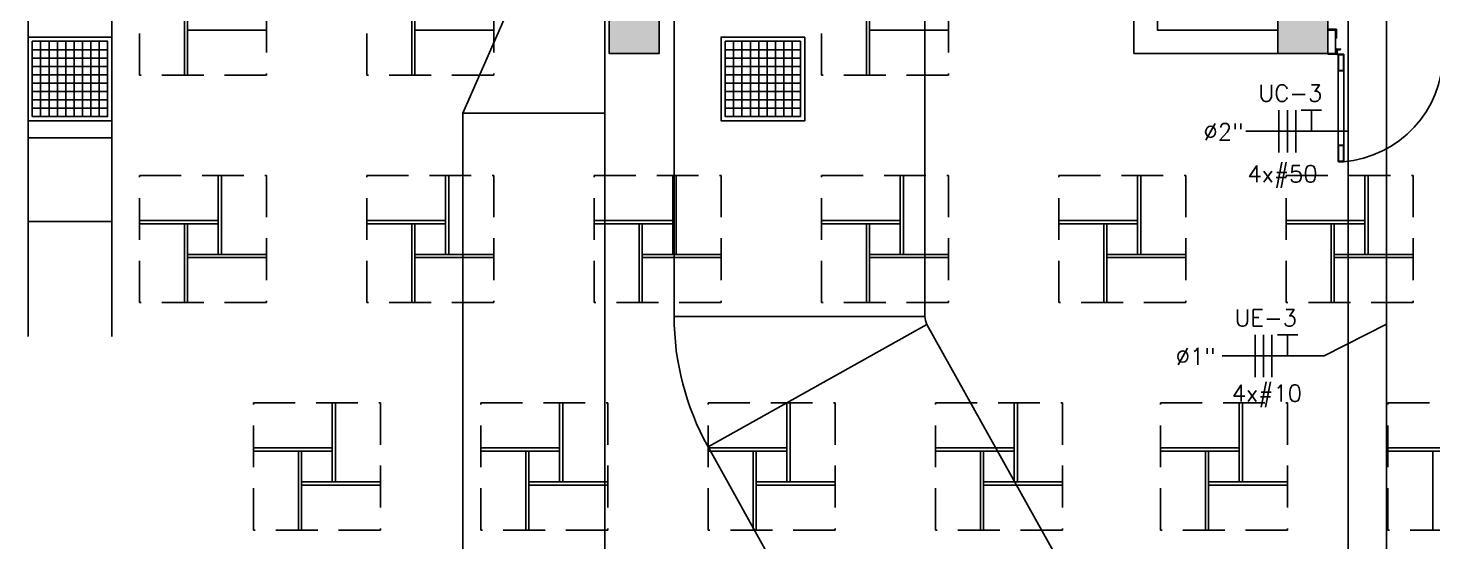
# Model space of a CAD drawing. Header units: metres. Extents: x -367 to 374, y -238 to 224.
# Drawn here: x 227.64 to 236.05, y 208.43 to 211.5 of the extents above; entities that cross this region are included whole.
import ezdxf
from ezdxf.enums import TextEntityAlignment as Align

# ---------------------------------------------------------------- set-up
doc = ezdxf.new("R2010")
doc.units = ezdxf.units.M
doc.linetypes.add('LA_BAU_BASES GERAIS_R00$0$LA_BAU_MERC_R01$0$HIDDEN', pattern=[0.375, 0.25, -0.125])
for name, color, linetype in [('EL-FIO', 3, 'Continuous'), ('ELE-ALIMENTADORES', 160, 'Continuous'), ('LA_BAU_BASES GERAIS_R00$0$ARQ-XREF-ATT', 8, 'Continuous'), ('LA_BAU_BASES GERAIS_R00$0$BASE', 253, 'Continuous'), ('LA_BAU_BASES GERAIS_R00$0$dutos', 31, 'Continuous')]:
    doc.layers.add(name, color=color, linetype=linetype)
doc.styles.add('LA_BAU_BASES GERAIS_R00$0$LA_BAU_MERC_R01$0$R40-125-RS', font='romans.shx', dxfattribs={"height": 0.1248})
doc.styles.add('LA_BAU_BASES GERAIS_R00$0$LA_BAU_MERC_R01$0$RS80', font='ROMANS', dxfattribs={"height": 0.18})
doc.styles.add('LA_BAU_BASES GERAIS_R00$0$R60-125-RS', font='romans.shx', dxfattribs={"height": 0.19})
doc.styles.add('LA_BAU_BASES GERAIS_R00$0$R80-100-RS', font='romans.shx', dxfattribs={"height": 0.203})
doc.styles.get("Standard").update_dxf_attribs({"font": 'romans.shx'})

# ---------------------------------------------------------------- blocks, each defined once
blk = doc.blocks.new('LA_BAU_BASES GERAIS_R00$0$LA_BAU_ALVENARIA TÉRREO_R01')
at = {"layer": 'LA_BAU_BASES GERAIS_R00$0$BASE', "linetype": 'Continuous'}
h = blk.add_hatch(color=256, dxfattribs=at)
h.dxf.hatch_style = 1
h.paths.add_polyline_path([(231.42, 211.65), (231.12, 211.65), (231.12, 211.35), (231.42, 211.35)])
h = blk.add_hatch(color=256, dxfattribs=at)
h.dxf.hatch_style = 1
h.paths.add_polyline_path([(235.42, 211.65), (235.25, 211.65), (235.25, 211.35), (235.42, 211.35)])
h.paths.add_polyline_path([(235.25, 211.65), (235.12, 211.65), (235.12, 211.35), (235.25, 211.35)])
for p, q in [((235.4812, 211.3418), (235.4812, 210.798)), ((235.5162, 211.3418), (235.5162, 210.798))]:
    blk.add_line(p, q, dxfattribs=at)
for points in [[(235.12, 211.35), (234.26, 211.35), (234.26, 222.17)], [(235.12, 211.49), (234.4, 211.49), (234.4, 222.17)], [(235.42, 211.49), (235.4661, 211.49), (235.4661, 211.35), (235.42, 211.35)]]:
    blk.add_lwpolyline(points, dxfattribs=at)
for points in [[(231.12, 211.65), (231.42, 211.65), (231.42, 211.35), (231.12, 211.35)], [(235.12, 211.65), (235.42, 211.65), (235.42, 211.35), (235.12, 211.35)]]:
    blk.add_lwpolyline(points, close=True, dxfattribs=at)
for points in [[(235.4708, 211.4947), (235.42, 211.4947), (235.42, 211.493, 0.414214), (235.423, 211.49), (235.4631, 211.49, -0.414214), (235.4661, 211.487), (235.4661, 211.445, 0.414214), (235.4691, 211.442), (235.4708, 211.442)], [(235.4631, 211.35, 0.414214), (235.4661, 211.353), (235.4661, 211.375, -0.414214), (235.4691, 211.378), (235.4708, 211.378), (235.4708, 211.3453), (235.42, 211.3453), (235.42, 211.347, -0.414214), (235.423, 211.35)], [(235.5162, 210.798, 0.414214), (235.5122, 210.802), (235.4852, 210.802, 0.414214), (235.4812, 210.798), (235.4812, 210.706, 0.414214), (235.4852, 210.702), (235.5122, 210.702, 0.414214), (235.5162, 210.706)]]:
    blk.add_lwpolyline(points, format="xyb", close=True, dxfattribs=at)
for points in [[(235.4708, 211.3763), (235.4958, 211.3764), (235.4958, 211.3747, -0.414214), (235.4928, 211.3717), (235.4785, 211.3717, 0.414214), (235.4755, 211.3687), (235.4755, 211.355, -0.414214), (235.4725, 211.352), (235.4708, 211.352)], [(235.5162, 211.3418, 0.414214), (235.5122, 211.3458), (235.4852, 211.3458, 0.414214), (235.4812, 211.3418)], [(235.5122, 211.3426), (235.4852, 211.3426, 0.414214), (235.4843, 211.3418), (235.4843, 211.2498, 0.414214), (235.4852, 211.2489), (235.4982, 211.2489), (235.4982, 211.2458)], [(235.5122, 211.3426, -0.414214), (235.5131, 211.3418), (235.5131, 211.2498, -0.414214), (235.5122, 211.2489), (235.4992, 211.2489), (235.4992, 211.2458)], [(235.5162, 211.2498, -0.414214), (235.5122, 211.2458), (235.4852, 211.2458, -0.414214), (235.4812, 211.2498)], [(235.4982, 210.802), (235.4982, 210.7988), (235.4852, 210.7988, 0.414214), (235.4843, 210.798), (235.4843, 210.706, 0.414214), (235.4852, 210.7051), (235.5122, 210.7051, 0.414214), (235.5131, 210.706), (235.5131, 210.798, 0.414214), (235.5122, 210.7988), (235.4992, 210.7988), (235.4992, 210.802)]]:
    blk.add_lwpolyline(points, format="xyb", dxfattribs=at)
for radius in [0.00438, 0.00238]:
    blk.add_circle((235.4762, 211.347), radius, dxfattribs=at)
blk.add_arc((235.458, 211.3508), 0.6511, 274.77989, 359.55554, dxfattribs=at)
blk = doc.blocks.new('LA_BAU_BASES GERAIS_R00$0$LA_BAU_MERC_R01')
at = {"layer": 'LA_BAU_BASES GERAIS_R00$0$BASE', "linetype": 'LA_BAU_BASES GERAIS_R00$0$LA_BAU_MERC_R01$0$HIDDEN'}
for p, q in [((228.31, 211.22), (228.31, 211.98)), ((229.07, 211.98), (229.07, 211.22)), ((229.67, 211.22), (229.67, 211.98)), ((230.43, 211.98), (230.43, 211.22)), ((232.39, 211.22), (232.39, 211.98)), ((233.15, 211.98), (233.15, 211.22)), ((229.07, 211.22), (228.31, 211.22)), ((230.43, 211.22), (229.67, 211.22)), ((233.15, 211.22), (232.39, 211.22)), ((228.31, 209.86), (228.31, 210.62)), ((228.31, 210.62), (229.07, 210.62)), ((229.07, 210.62), (229.07, 209.86)), ((229.67, 209.86), (229.67, 210.62)), ((229.67, 210.62), (230.43, 210.62)), ((230.43, 210.62), (230.43, 209.86)), ((231.03, 209.86), (231.03, 210.62)), ((231.03, 210.62), (231.79, 210.62)), ((231.79, 210.62), (231.79, 209.86)), ((232.39, 209.86), (232.39, 210.62)), ((232.39, 210.62), (233.15, 210.62)), ((233.15, 210.62), (233.15, 209.86)), ((233.81, 209.86), (233.81, 210.62)), ((233.81, 210.62), (234.57, 210.62)), ((234.57, 210.62), (234.57, 209.86)), ((235.17, 209.86), (235.17, 210.62)), ((235.17, 210.62), (235.93, 210.62)), ((235.93, 210.62), (235.93, 209.86)), ((229.07, 209.86), (228.31, 209.86)), ((230.43, 209.86), (229.67, 209.86)), ((231.79, 209.86), (231.03, 209.86)), ((233.15, 209.86), (232.39, 209.86)), ((234.57, 209.86), (233.81, 209.86)), ((235.93, 209.86), (235.17, 209.86)), ((228.992, 208.5), (228.992, 209.26)), ((228.992, 209.26), (229.752, 209.26)), ((229.752, 209.26), (229.752, 208.5)), ((230.352, 208.5), (230.352, 209.26)), ((230.352, 209.26), (231.112, 209.26)), ((231.112, 209.26), (231.112, 208.5)), ((231.712, 208.5), (231.712, 209.26)), ((231.712, 209.26), (232.472, 209.26)), ((232.472, 209.26), (232.472, 208.5)), ((233.072, 208.5), (233.072, 209.26)), ((233.072, 209.26), (233.832, 209.26)), ((233.832, 209.26), (233.832, 208.5)), ((234.4181, 208.5), (234.4181, 209.26)), ((234.4181, 209.26), (235.1781, 209.26)), ((235.1781, 209.26), (235.1781, 208.5)), ((235.7781, 208.5), (235.7781, 209.26)), ((235.7781, 209.26), (236.5381, 209.26)), ((229.752, 208.5), (228.992, 208.5)), ((231.112, 208.5), (230.352, 208.5)), ((232.472, 208.5), (231.712, 208.5)), ((233.832, 208.5), (233.072, 208.5)), ((235.1781, 208.5), (234.4181, 208.5)), ((236.5381, 208.5), (235.7781, 208.5))]:
    blk.add_line(p, q, dxfattribs=at)
at = {"layer": 'LA_BAU_BASES GERAIS_R00$0$BASE', "linetype": 'Continuous'}
for p, q in [((228.5792, 211.6918), (228.5792, 211.22)), ((228.5982, 211.6918), (228.5982, 211.22)), ((229.9392, 211.6918), (229.9392, 211.22)), ((229.9582, 211.6918), (229.9582, 211.22)), ((232.6592, 211.6918), (232.6592, 211.22)), ((232.6782, 211.6918), (232.6782, 211.22)), ((229.07, 211.4892), (228.5982, 211.4892)), ((230.43, 211.4892), (229.9582, 211.4892)), ((233.15, 211.4892), (232.6782, 211.4892)), ((228.7818, 210.62), (228.7818, 210.1482)), ((228.8008, 210.62), (228.8008, 210.1482)), ((230.1418, 210.62), (230.1418, 210.1482)), ((230.1608, 210.62), (230.1608, 210.1482)), ((231.5018, 210.62), (231.5018, 210.1482)), ((231.5208, 210.62), (231.5208, 210.1482)), ((232.8618, 210.62), (232.8618, 210.1482)), ((232.8808, 210.62), (232.8808, 210.1482)), ((234.2818, 210.62), (234.2818, 210.1482)), ((234.3008, 210.62), (234.3008, 210.1482)), ((235.6418, 210.62), (235.6418, 210.1482)), ((235.6608, 210.62), (235.6608, 210.1482)), ((228.7818, 210.3508), (228.31, 210.3508)), ((228.7818, 210.3318), (228.31, 210.3318)), ((228.5792, 210.3318), (228.5792, 209.86)), ((228.5982, 210.3318), (228.5982, 209.86)), ((230.1418, 210.3508), (229.67, 210.3508)), ((230.1418, 210.3318), (229.67, 210.3318)), ((229.9392, 210.3318), (229.9392, 209.86)), ((229.9582, 210.3318), (229.9582, 209.86)), ((231.5018, 210.3508), (231.03, 210.3508)), ((231.5018, 210.3318), (231.03, 210.3318)), ((231.2992, 210.3318), (231.2992, 209.86)), ((231.3182, 210.3318), (231.3182, 209.86)), ((232.8618, 210.3508), (232.39, 210.3508)), ((232.8618, 210.3318), (232.39, 210.3318)), ((232.6592, 210.3318), (232.6592, 209.86)), ((232.6782, 210.3318), (232.6782, 209.86)), ((234.2818, 210.3508), (233.81, 210.3508)), ((234.2818, 210.3318), (233.81, 210.3318)), ((234.0792, 210.3318), (234.0792, 209.86)), ((234.0982, 210.3318), (234.0982, 209.86)), ((235.6418, 210.3508), (235.17, 210.3508)), ((235.6418, 210.3318), (235.17, 210.3318)), ((235.4392, 210.3318), (235.4392, 209.86)), ((235.4582, 210.3318), (235.4582, 209.86)), ((229.07, 210.1482), (228.5982, 210.1482)), ((229.07, 210.1292), (228.5982, 210.1292)), ((230.43, 210.1482), (229.9582, 210.1482)), ((230.43, 210.1292), (229.9582, 210.1292)), ((231.79, 210.1482), (231.3182, 210.1482)), ((231.79, 210.1292), (231.3182, 210.1292)), ((233.15, 210.1482), (232.6782, 210.1482)), ((233.15, 210.1292), (232.6782, 210.1292)), ((234.57, 210.1482), (234.0982, 210.1482)), ((234.57, 210.1292), (234.0982, 210.1292)), ((235.93, 210.1482), (235.4582, 210.1482)), ((235.93, 210.1292), (235.4582, 210.1292)), ((229.4638, 209.26), (229.4638, 208.7882)), ((229.4828, 209.26), (229.4828, 208.7882)), ((230.8238, 209.26), (230.8238, 208.7882)), ((230.8428, 209.26), (230.8428, 208.7882)), ((232.1838, 209.26), (232.1838, 208.7882)), ((232.2028, 209.26), (232.2028, 208.7882)), ((233.5438, 209.26), (233.5438, 208.7882)), ((233.5628, 209.26), (233.5628, 208.7882)), ((234.8899, 209.26), (234.8899, 208.7882)), ((234.9089, 209.26), (234.9089, 208.7882)), ((229.4638, 208.9908), (228.992, 208.9908)), ((229.4638, 208.9718), (228.992, 208.9718)), ((229.2612, 208.9718), (229.2612, 208.5)), ((229.2802, 208.9718), (229.2802, 208.5)), ((230.8238, 208.9908), (230.352, 208.9908)), ((230.8238, 208.9718), (230.352, 208.9718)), ((230.6212, 208.9718), (230.6212, 208.5)), ((230.6402, 208.9718), (230.6402, 208.5)), ((232.1838, 208.9908), (231.712, 208.9908)), ((232.1838, 208.9718), (231.712, 208.9718)), ((231.9812, 208.9718), (231.9812, 208.5)), ((232.0002, 208.9718), (232.0002, 208.5)), ((233.5438, 208.9908), (233.072, 208.9908)), ((233.5438, 208.9718), (233.072, 208.9718)), ((233.3412, 208.9718), (233.3412, 208.5)), ((233.3602, 208.9718), (233.3602, 208.5)), ((234.8899, 208.9908), (234.4181, 208.9908)), ((234.8899, 208.9718), (234.4181, 208.9718)), ((234.6873, 208.9718), (234.6873, 208.5)), ((234.7063, 208.9718), (234.7063, 208.5)), ((236.2499, 208.9908), (235.7781, 208.9908)), ((236.2499, 208.9718), (235.7781, 208.9718)), ((236.0473, 208.9718), (236.0473, 208.5)), ((229.752, 208.7882), (229.2802, 208.7882)), ((229.752, 208.7692), (229.2802, 208.7692)), ((231.112, 208.7882), (230.6402, 208.7882)), ((231.112, 208.7692), (230.6402, 208.7692)), ((232.472, 208.7882), (232.0002, 208.7882)), ((232.472, 208.7692), (232.0002, 208.7692)), ((233.832, 208.7882), (233.3602, 208.7882)), ((233.832, 208.7692), (233.3602, 208.7692)), ((235.1781, 208.7882), (234.7063, 208.7882)), ((235.1781, 208.7692), (234.7063, 208.7692))]:
    blk.add_line(p, q, dxfattribs=at)
at = {"layer": 'LA_BAU_BASES GERAIS_R00$0$BASE', "text_generation_flag": 4}
for tag, height, rotation, style, p in [('CD H=1.45', 0.12, 180, 'LA_BAU_BASES GERAIS_R00$0$LA_BAU_MERC_R01$0$RS80', (261.7377, 205.5486)), ('CD H=1.45', 0.12, 180, 'LA_BAU_BASES GERAIS_R00$0$LA_BAU_MERC_R01$0$RS80', (262.989, 205.5486)), ('CD H=2.25', 0.1248, 270, 'LA_BAU_BASES GERAIS_R00$0$LA_BAU_MERC_R01$0$R40-125-RS', (266.1703, 203.6629)), ('CD H=1.45', 0.12, 180, 'LA_BAU_BASES GERAIS_R00$0$LA_BAU_MERC_R01$0$RS80', (261.3541, 202.8262)), ('CD H=1.45', 0.12, 180, 'LA_BAU_BASES GERAIS_R00$0$LA_BAU_MERC_R01$0$RS80', (262.6054, 202.8262)), ('CD H=1.45', 0.12, 180, 'LA_BAU_BASES GERAIS_R00$0$LA_BAU_MERC_R01$0$RS80', (263.8567, 202.8262)), ('CD H=1.45', 0.12, 180, 'LA_BAU_BASES GERAIS_R00$0$LA_BAU_MERC_R01$0$RS80', (265.108, 202.8262))]:
    blk.add_attdef(tag, text='', height=height, rotation=rotation, dxfattribs=dict(at, style=style)).set_placement(p, align=Align.MIDDLE)
at = {"layer": 'LA_BAU_BASES GERAIS_R00$0$BASE', "style": 'LA_BAU_BASES GERAIS_R00$0$LA_BAU_MERC_R01$0$RS80', "text_generation_flag": 4}
for p in [(261.764, 204.8962), (263.0153, 204.8962)]:
    blk.add_attdef('CD H=1.45', text='', height=0.12, dxfattribs=at).set_placement(p, align=Align.MIDDLE)
at = {"layer": 'LA_BAU_BASES GERAIS_R00$0$BASE', "style": 'LA_BAU_BASES GERAIS_R00$0$LA_BAU_MERC_R01$0$R40-125-RS'}
for p in [(246.2431, 203.0982), (247.3931, 203.0982), (248.5431, 203.0982), (249.6931, 203.0982), (250.8431, 203.0982), (246.2431, 202.3182), (247.3931, 202.3182), (248.5431, 202.3182), (249.6931, 202.3182), (250.8431, 202.3182)]:
    blk.add_attdef('TIPO', text='', height=0.1248, rotation=180, dxfattribs=at).set_placement(p, align=Align.MIDDLE)
blk = doc.blocks.new('LA_BAU_BASES GERAIS_R00$0$A$C5BA41825')
at = {"layer": 'LA_BAU_BASES GERAIS_R00$0$dutos', "color": 251}
for p, q in [((-35.6546, 37.0783), (-35.6546, 32.7725)), ((-35.2409, 36.8909), (-35.2409, 31.8378)), ((-33.7409, 35.4659), (-33.7409, 31.8378)), ((-36.1546, 33.8525), (-36.5046, 33.0525)), ((-39.1059, 33.7775), (-39.1059, 31.718)), ((-38.6059, 31.718), (-38.6059, 33.7775)), ((-39.0309, 33.0325), (-39.0309, 33.4825)), ((-38.9809, 33.0325), (-38.9809, 33.4825)), ((-38.9309, 33.0325), (-38.9309, 33.4825)), ((-38.8809, 33.0325), (-38.8809, 33.4825)), ((-38.8309, 33.0325), (-38.8309, 33.4825)), ((-38.7809, 33.0325), (-38.7809, 33.4825)), ((-38.7309, 33.0325), (-38.7309, 33.4825)), ((-38.6809, 33.0325), (-38.6809, 33.4825)), ((-34.885, 33.4825), (-34.885, 33.0325)), ((-34.835, 33.4825), (-34.835, 33.0325)), ((-34.785, 33.4825), (-34.785, 33.0325)), ((-34.735, 33.4825), (-34.735, 33.0325)), ((-34.685, 33.4825), (-34.685, 33.0325)), ((-34.635, 33.4825), (-34.635, 33.0325)), ((-34.585, 33.4825), (-34.585, 33.0325)), ((-34.535, 33.4825), (-34.535, 33.0325)), ((-39.0809, 33.4325), (-38.6309, 33.4325)), ((-39.0809, 33.3825), (-38.6309, 33.3825)), ((-34.485, 33.4325), (-34.935, 33.4325)), ((-34.485, 33.3825), (-34.935, 33.3825)), ((-39.0809, 33.3325), (-38.6309, 33.3325)), ((-39.0809, 33.2825), (-38.6309, 33.2825)), ((-34.485, 33.3325), (-34.935, 33.3325)), ((-34.485, 33.2825), (-34.935, 33.2825)), ((-39.0809, 33.2325), (-38.6309, 33.2325)), ((-34.485, 33.2325), (-34.935, 33.2325)), ((-39.0809, 33.1825), (-38.6309, 33.1825)), ((-39.0809, 33.1325), (-38.6309, 33.1325)), ((-34.485, 33.1825), (-34.935, 33.1825)), ((-34.485, 33.1325), (-34.935, 33.1325)), ((-39.0809, 33.0825), (-38.6309, 33.0825)), ((-36.5046, 33.0525), (-36.5046, 26.7172)), ((-36.5046, 33.0525), (-35.6546, 33.0525)), ((-34.485, 33.0825), (-34.935, 33.0825)), ((-39.1059, 32.9047), (-38.6059, 32.9047)), ((-35.6546, 32.7725), (-35.6546, 26.789)), ((-39.1059, 32.4047), (-38.6059, 32.4047)), ((-33.7409, 31.8378), (-35.2409, 31.8378)), ((-33.7282, 31.7891), (-35.0381, 31.0583)), ((-33.7282, 31.7891), (-31.3301, 27.4903)), ((-35.0381, 31.0583), (-32.6401, 26.7595))]:
    blk.add_line(p, q, dxfattribs=at)
for points in [[(-39.106, 33.0075), (-39.106, 33.5075), (-38.6059, 33.5075), (-38.6059, 33.0075)], [(-39.0809, 33.0325), (-39.0809, 33.4825), (-38.6309, 33.4825), (-38.6309, 33.0325)], [(-34.46, 33.5075), (-34.46, 33.0075), (-34.96, 33.0075), (-34.96, 33.5075)], [(-34.485, 33.4825), (-34.485, 33.0325), (-34.935, 33.0325), (-34.935, 33.4825)]]:
    blk.add_lwpolyline(points, close=True, dxfattribs=at)
for radius in [1.6, 0.1]:
    blk.add_arc((-33.6409, 31.8378), radius, 180, 209.15482, dxfattribs=at)
blk = doc.blocks.new('LA_BAU_BASES GERAIS_R00')
at = {"layer": 'LA_BAU_BASES GERAIS_R00$0$ARQ-XREF-ATT'}
blk.add_blockref('LA_BAU_BASES GERAIS_R00$0$A$C5BA41825', (266.75, 177.94), dxfattribs=at)
at = {"layer": 'LA_BAU_BASES GERAIS_R00$0$BASE'}
for name in ['LA_BAU_BASES GERAIS_R00$0$LA_BAU_MERC_R01', 'LA_BAU_BASES GERAIS_R00$0$LA_BAU_ALVENARIA TÉRREO_R01']:
    blk.add_blockref(name, (0, 0), dxfattribs=at)
at = {"layer": 'LA_BAU_BASES GERAIS_R00$0$BASE', "style": 'LA_BAU_BASES GERAIS_R00$0$R60-125-RS'}
for p in [(242.7816, 218.9192), (358.6366, 192.9642)]:
    blk.add_attdef('S', text='', height=0.19, rotation=90, dxfattribs=at).set_placement(p, align=Align.MIDDLE_CENTER)
at = {"layer": 'LA_BAU_BASES GERAIS_R00$0$BASE', "style": 'LA_BAU_BASES GERAIS_R00$0$R80-100-RS'}
blk.add_attdef('ACESSO', text='', height=0.203, dxfattribs=at).set_placement((365.9223, 191.9868), align=Align.TOP_CENTER)
at = {"layer": 'LA_BAU_BASES GERAIS_R00$0$BASE', "style": 'LA_BAU_BASES GERAIS_R00$0$R60-125-RS'}
blk.add_attdef('S', text='', height=0.19, dxfattribs=at).set_placement((266.1142, 180.9134), align=Align.MIDDLE_CENTER)

msp = doc.modelspace()

# ---------------------------------------------------------------- linework, layer by layer
at = {"layer": 'EL-FIO', "color": 160}
for p, q in [((235.7714, 211.9524), (235.7714, 206.6007)), ((235.5408, 211.8511), (235.5408, 201.1763))]:
    msp.add_line(p, q, dxfattribs=at)
at = {"layer": 'ELE-ALIMENTADORES', "color": 20}
for p, q in [((235.1276, 210.7582), (235.1276, 211.0115)), ((235.1776, 210.7582), (235.1776, 211.0115)), ((235.2275, 210.7582), (235.2275, 211.0115)), ((234.985, 209.4145), (234.985, 209.6678)), ((235.035, 209.4145), (235.035, 209.6678)), ((235.085, 209.4145), (235.085, 209.6678))]:
    msp.add_line(p, q, dxfattribs=at)
at = {"layer": 'ELE-ALIMENTADORES', "color": 20, "linetype": 'Continuous'}
for p, q in [((235.3828, 211.0115), (235.2609, 211.0115)), ((235.3218, 210.8849), (235.3218, 211.0115)), ((235.2403, 209.6678), (235.1183, 209.6678)), ((235.1793, 209.5412), (235.1793, 209.6678))]:
    msp.add_line(p, q, dxfattribs=at)
at = {"layer": 'ELE-ALIMENTADORES', "color": 2}
for p, q in [((234.9296, 210.8849), (235.5408, 210.8849)), ((235.3982, 209.5412), (235.7714, 209.7319)), ((234.787, 209.5412), (235.3982, 209.5412))]:
    msp.add_line(p, q, dxfattribs=at)

# ---------------------------------------------------------------- block references
msp.add_blockref('LA_BAU_BASES GERAIS_R00', (0, 0), dxfattribs=at)

# ---------------------------------------------------------------- texts
at = {"layer": 'ELE-ALIMENTADORES', "color": 20}
for s, p in [('UC-3', (235.0048, 211.0622)), ('%%C2"', (234.6759, 210.8313)), ('4x#50', (234.9389, 210.58)), ('UE-3', (234.8622, 209.7185)), ('%%C1"', (234.5096, 209.4875)), ('4x#10', (234.8455, 209.2681))]:
    msp.add_text(s, height=0.1, dxfattribs=at).set_placement(p)

doc.saveas('drawing.dxf')
